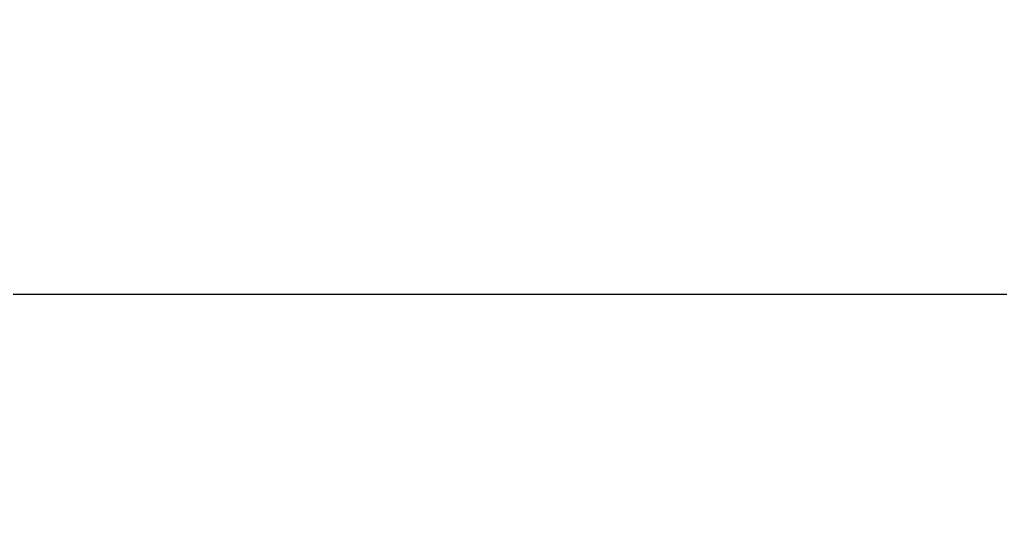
# Model space of a CAD drawing. Header units: millimetres. Extents: x -177800 to -26107, y -132450 to -18386.
# Drawn here: x -167764.2 to -167713.2, y -123614.8 to -123588.1 of the extents above; entities that cross this region are included whole.
import ezdxf

# ---------------------------------------------------------------- set-up
doc = ezdxf.new("R2010")
doc.units = ezdxf.units.MM
doc.layers.add('0-1', color=7, linetype='Continuous', lineweight=5)
for name, color, linetype, lineweight, true_color in [('A-_WALL----_H-2', 9, 'Continuous', 9, 0x808080), ('S-_COLN----_E', 6, 'Continuous', 9, 0xff00ff), ('S-_COLN----_E-1', 6, 'Continuous', 25, 0xff00ff)]:
    doc.layers.add(name, color=color, linetype=linetype, lineweight=lineweight, true_color=true_color)

# ---------------------------------------------------------------- blocks, each defined once
blk = doc.blocks.new('IDA - Rectangle Column - 400 x 700-6238676-BLK 2 UPPER ROOF PLAN')
at = {"layer": 'S-_COLN----_E-1'}
blk.add_line((200, 350), (-200, 350), dxfattribs=at)
blk = doc.blocks.new('1599_DB_A_BLK3_1STGD_R21_rvt-1-BLK 2 UPPER ROOF PLAN')
at = {"layer": 'A-_WALL----_H-2'}
h = blk.add_hatch(dxfattribs=at)
h.set_pattern_fill('FP_5', color=256, style=0, pattern_type=2)
h.set_pattern_definition([(0, (0, 0), (1016, 254), [83.82, -678.18, 83.82, -678.18, -4064]), (0, (0, 0), (1016, 254), [-1524, 83.82, -1440.18, 83.82, -678.18, -1778]), (0, (0, 0), (1016, 254), [-3810, 83.82, -424.18, 83.82, -1186.18]), (120, (381, 127), (-727.97045, 752.8818), [83.82, -678.18, 83.82, -678.18, -4064]), (120, (381, 127), (-727.97045, 752.8818), [-1524, 83.82, -1440.18, 83.82, -678.18, -1778]), (120, (381, 127), (-727.97045, 752.8818), [-3810, 83.82, -424.18, 83.82, -1186.18]), (240, (508, 635), (-288.02955, -1006.8818), [83.82, -678.18, 83.82, -678.18, -4064]), (240, (508, 635), (-288.02955, -1006.8818), [-1524, 83.82, -1440.18, 83.82, -678.18, -1778]), (240, (508, 635), (-288.02955, -1006.8818), [-3810, 83.82, -424.18, 83.82, -1186.18])])
h.paths.add_polyline_path([(-167611.372, -123667.373), (-165986.372, -123667.373), (-165986.372, -123567.373), (-167811.372, -123567.373), (-167811.372, -123602.373), (-167611.372, -123602.373)])
at = {"layer": 'S-_COLN----_E'}
blk.add_blockref('IDA - Rectangle Column - 400 x 700-6238676-BLK 2 UPPER ROOF PLAN', (-167811.372, -123952.373), dxfattribs=at)

msp = doc.modelspace()

# ---------------------------------------------------------------- block references
at = {"layer": '0-1'}
msp.add_blockref('1599_DB_A_BLK3_1STGD_R21_rvt-1-BLK 2 UPPER ROOF PLAN', (0, 0), dxfattribs=at)

doc.saveas('drawing.dxf')
